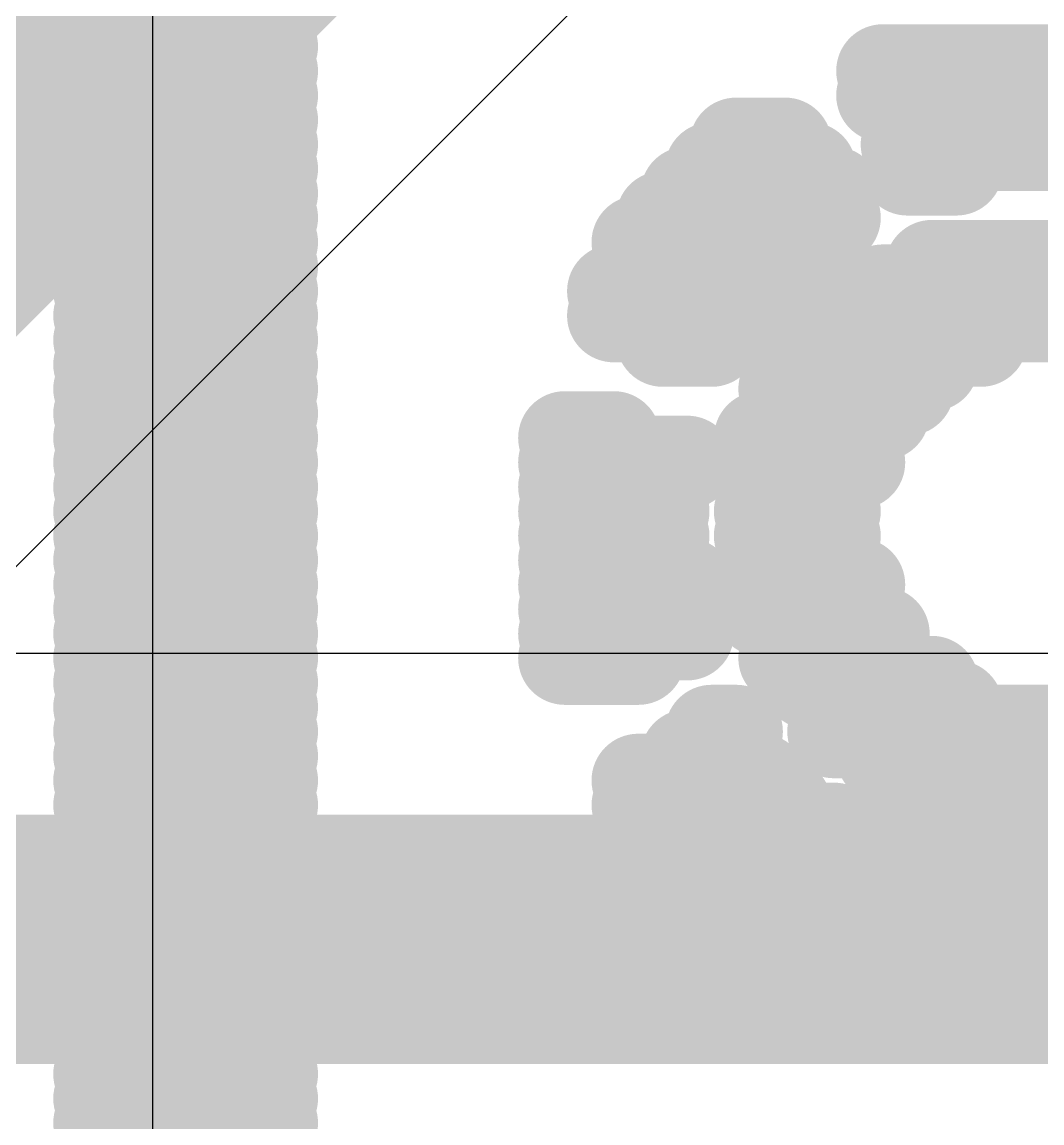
# Model space of a CAD drawing. Header units: inches. Extents: x -4 to 389, y 0 to 108.
# Drawn here: x 34.671 to 35.502, y 9.985 to 10.882 of the extents above; entities that cross this region are included whole.
import ezdxf

# ---------------------------------------------------------------- set-up
doc = ezdxf.new("R2010")
doc.units = ezdxf.units.IN
for name, color, linetype in [('Bottom Layer', 5, 'Continuous'), ('Bottom Overlay', 54, 'Continuous'), ('Signal_1', 16, 'Continuous'), ('Top Layer', 1, 'Continuous')]:
    doc.layers.add(name, color=color, linetype=linetype)

msp = doc.modelspace()

# ---------------------------------------------------------------- linework, layer by layer
at = {"layer": 'Bottom Layer'}
msp.add_line((42.5594, 10.36768), (31.0642, 10.36768), dxfattribs=at)
msp.add_lwpolyline([(31.0642, 10.1346, 0.2032, 0.2032, 0), (43.4848, 10.1346, 0.2032, 0.2032, 0)], format="xyseb", dxfattribs=at)
at = {"layer": 'Bottom Overlay'}
for points in [[(34.73462, 10.90229, 0.0762, 0.0762, 0), (34.7745, 10.90229, 0.0762, 0.0762, 0)], [(34.83432, 10.90229, 0.0762, 0.0762, 0), (34.87421, 10.90229, 0.0762, 0.0762, 0)], [(34.73462, 10.88235, 0.0762, 0.0762, 0), (34.7745, 10.88235, 0.0762, 0.0762, 0)], [(34.83432, 10.88235, 0.0762, 0.0762, 0), (34.87421, 10.88235, 0.0762, 0.0762, 0)], [(34.73462, 10.86241, 0.0762, 0.0762, 0), (34.7745, 10.86241, 0.0762, 0.0762, 0)], [(34.83432, 10.86241, 0.0762, 0.0762, 0), (34.87421, 10.86241, 0.0762, 0.0762, 0)], [(34.73462, 10.84247, 0.0762, 0.0762, 0), (34.7745, 10.84247, 0.0762, 0.0762, 0)], [(34.83432, 10.84247, 0.0762, 0.0762, 0), (34.87421, 10.84247, 0.0762, 0.0762, 0)], [(35.37271, 10.84247, 0.0762, 0.0762, 0), (35.59205, 10.84247, 0.0762, 0.0762, 0)], [(34.73462, 10.82253, 0.0762, 0.0762, 0), (34.7745, 10.82253, 0.0762, 0.0762, 0)], [(34.83432, 10.82253, 0.0762, 0.0762, 0), (34.87421, 10.82253, 0.0762, 0.0762, 0)], [(35.37271, 10.82253, 0.0762, 0.0762, 0), (35.57211, 10.82253, 0.0762, 0.0762, 0)], [(34.73462, 10.80259, 0.0762, 0.0762, 0), (34.7745, 10.80259, 0.0762, 0.0762, 0)], [(34.83432, 10.80259, 0.0762, 0.0762, 0), (34.87421, 10.80259, 0.0762, 0.0762, 0)], [(35.39265, 10.80259, 0.0762, 0.0762, 0), (35.57211, 10.80259, 0.0762, 0.0762, 0)], [(34.73462, 10.78265, 0.0762, 0.0762, 0), (34.7745, 10.78265, 0.0762, 0.0762, 0)], [(34.83432, 10.78265, 0.0762, 0.0762, 0), (34.87421, 10.78265, 0.0762, 0.0762, 0)], [(35.25307, 10.78265, 0.0762, 0.0762, 0), (35.29295, 10.78265, 0.0762, 0.0762, 0)], [(35.39265, 10.78265, 0.0762, 0.0762, 0), (35.57211, 10.78265, 0.0762, 0.0762, 0)], [(34.73462, 10.76271, 0.0762, 0.0762, 0), (34.7745, 10.76271, 0.0762, 0.0762, 0)], [(34.83432, 10.76271, 0.0762, 0.0762, 0), (34.87421, 10.76271, 0.0762, 0.0762, 0)], [(35.23313, 10.76271, 0.0762, 0.0762, 0), (35.31289, 10.76271, 0.0762, 0.0762, 0)], [(35.39265, 10.76271, 0.0762, 0.0762, 0), (35.43253, 10.76271, 0.0762, 0.0762, 0)], [(34.73462, 10.74277, 0.0762, 0.0762, 0), (34.7745, 10.74277, 0.0762, 0.0762, 0)], [(34.83432, 10.74277, 0.0762, 0.0762, 0), (34.87421, 10.74277, 0.0762, 0.0762, 0)], [(35.21319, 10.74277, 0.0762, 0.0762, 0), (35.33283, 10.74277, 0.0762, 0.0762, 0)], [(34.73462, 10.72283, 0.0762, 0.0762, 0), (34.7745, 10.72283, 0.0762, 0.0762, 0)], [(34.83432, 10.72283, 0.0762, 0.0762, 0), (34.87421, 10.72283, 0.0762, 0.0762, 0)], [(35.19325, 10.72283, 0.0762, 0.0762, 0), (35.33283, 10.72283, 0.0762, 0.0762, 0)], [(34.73462, 10.70289, 0.0762, 0.0762, 0), (34.7745, 10.70289, 0.0762, 0.0762, 0)], [(34.83432, 10.70289, 0.0762, 0.0762, 0), (34.87421, 10.70289, 0.0762, 0.0762, 0)], [(35.17331, 10.70289, 0.0762, 0.0762, 0), (35.31289, 10.70289, 0.0762, 0.0762, 0)], [(34.73462, 10.68295, 0.0762, 0.0762, 0), (34.7745, 10.68295, 0.0762, 0.0762, 0)], [(34.83432, 10.68295, 0.0762, 0.0762, 0), (34.87421, 10.68295, 0.0762, 0.0762, 0)], [(35.17331, 10.68295, 0.0762, 0.0762, 0), (35.29295, 10.68295, 0.0762, 0.0762, 0)], [(35.41259, 10.68295, 0.0762, 0.0762, 0), (35.59205, 10.68295, 0.0762, 0.0762, 0)], [(34.73462, 10.66301, 0.0762, 0.0762, 0), (34.7745, 10.66301, 0.0762, 0.0762, 0)], [(34.83432, 10.66301, 0.0762, 0.0762, 0), (34.87421, 10.66301, 0.0762, 0.0762, 0)], [(35.15336, 10.66301, 0.0762, 0.0762, 0), (35.27301, 10.66301, 0.0762, 0.0762, 0)], [(35.37271, 10.66301, 0.0762, 0.0762, 0), (35.63193, 10.66301, 0.0762, 0.0762, 0)], [(34.73462, 10.64307, 0.0762, 0.0762, 0), (34.7745, 10.64307, 0.0762, 0.0762, 0)], [(34.83432, 10.64307, 0.0762, 0.0762, 0), (34.87421, 10.64307, 0.0762, 0.0762, 0)], [(35.15336, 10.64307, 0.0762, 0.0762, 0), (35.25307, 10.64307, 0.0762, 0.0762, 0)], [(35.35277, 10.64307, 0.0762, 0.0762, 0), (35.65187, 10.64307, 0.0762, 0.0762, 0)], [(34.73462, 10.62313, 0.0762, 0.0762, 0), (34.7745, 10.62313, 0.0762, 0.0762, 0)], [(34.83432, 10.62313, 0.0762, 0.0762, 0), (34.87421, 10.62313, 0.0762, 0.0762, 0)], [(35.19325, 10.62313, 0.0762, 0.0762, 0), (35.23313, 10.62313, 0.0762, 0.0762, 0)], [(35.33283, 10.62313, 0.0762, 0.0762, 0), (35.45247, 10.62313, 0.0762, 0.0762, 0)], [(34.73462, 10.60319, 0.0762, 0.0762, 0), (34.7745, 10.60319, 0.0762, 0.0762, 0)], [(34.83432, 10.60319, 0.0762, 0.0762, 0), (34.87421, 10.60319, 0.0762, 0.0762, 0)], [(35.31289, 10.60319, 0.0762, 0.0762, 0), (35.41259, 10.60319, 0.0762, 0.0762, 0)], [(34.73462, 10.58325, 0.0762, 0.0762, 0), (34.7745, 10.58325, 0.0762, 0.0762, 0)], [(34.83432, 10.58325, 0.0762, 0.0762, 0), (34.87421, 10.58325, 0.0762, 0.0762, 0)], [(35.29295, 10.58325, 0.0762, 0.0762, 0), (35.39265, 10.58325, 0.0762, 0.0762, 0)], [(34.73462, 10.56331, 0.0762, 0.0762, 0), (34.7745, 10.56331, 0.0762, 0.0762, 0)], [(34.83432, 10.56331, 0.0762, 0.0762, 0), (34.87421, 10.56331, 0.0762, 0.0762, 0)], [(35.29295, 10.56331, 0.0762, 0.0762, 0), (35.37271, 10.56331, 0.0762, 0.0762, 0)], [(34.73462, 10.54337, 0.0762, 0.0762, 0), (34.7745, 10.54337, 0.0762, 0.0762, 0)], [(34.83432, 10.54337, 0.0762, 0.0762, 0), (34.87421, 10.54337, 0.0762, 0.0762, 0)], [(35.11349, 10.54337, 0.0762, 0.0762, 0), (35.15336, 10.54337, 0.0762, 0.0762, 0)], [(35.27301, 10.54337, 0.0762, 0.0762, 0), (35.35277, 10.54337, 0.0762, 0.0762, 0)], [(34.73462, 10.52343, 0.0762, 0.0762, 0), (34.7745, 10.52343, 0.0762, 0.0762, 0)], [(34.83432, 10.52343, 0.0762, 0.0762, 0), (34.87421, 10.52343, 0.0762, 0.0762, 0)], [(35.11349, 10.52343, 0.0762, 0.0762, 0), (35.21319, 10.52343, 0.0762, 0.0762, 0)], [(35.27301, 10.52343, 0.0762, 0.0762, 0), (35.35277, 10.52343, 0.0762, 0.0762, 0)], [(34.73462, 10.50349, 0.0762, 0.0762, 0), (34.7745, 10.50349, 0.0762, 0.0762, 0)], [(34.83432, 10.50349, 0.0762, 0.0762, 0), (34.87421, 10.50349, 0.0762, 0.0762, 0)], [(35.11349, 10.50349, 0.0762, 0.0762, 0), (35.19325, 10.50349, 0.0762, 0.0762, 0)], [(35.27301, 10.50349, 0.0762, 0.0762, 0), (35.33283, 10.50349, 0.0762, 0.0762, 0)], [(34.73462, 10.48355, 0.0762, 0.0762, 0), (34.7745, 10.48355, 0.0762, 0.0762, 0)], [(34.83432, 10.48355, 0.0762, 0.0762, 0), (34.87421, 10.48355, 0.0762, 0.0762, 0)], [(35.11349, 10.48355, 0.0762, 0.0762, 0), (35.19325, 10.48355, 0.0762, 0.0762, 0)], [(35.27301, 10.48355, 0.0762, 0.0762, 0), (35.33283, 10.48355, 0.0762, 0.0762, 0)], [(34.73462, 10.46361, 0.0762, 0.0762, 0), (34.7745, 10.46361, 0.0762, 0.0762, 0)], [(34.83432, 10.46361, 0.0762, 0.0762, 0), (34.87421, 10.46361, 0.0762, 0.0762, 0)], [(35.11349, 10.46361, 0.0762, 0.0762, 0), (35.19325, 10.46361, 0.0762, 0.0762, 0)], [(35.27301, 10.46361, 0.0762, 0.0762, 0), (35.33283, 10.46361, 0.0762, 0.0762, 0)], [(34.73462, 10.44367, 0.0762, 0.0762, 0), (34.7745, 10.44367, 0.0762, 0.0762, 0)], [(34.83432, 10.44367, 0.0762, 0.0762, 0), (34.87421, 10.44367, 0.0762, 0.0762, 0)], [(35.11349, 10.44367, 0.0762, 0.0762, 0), (35.19325, 10.44367, 0.0762, 0.0762, 0)], [(35.27301, 10.44367, 0.0762, 0.0762, 0), (35.33283, 10.44367, 0.0762, 0.0762, 0)], [(34.73462, 10.42373, 0.0762, 0.0762, 0), (34.7745, 10.42373, 0.0762, 0.0762, 0)], [(34.83432, 10.42373, 0.0762, 0.0762, 0), (34.87421, 10.42373, 0.0762, 0.0762, 0)], [(35.11349, 10.42373, 0.0762, 0.0762, 0), (35.21319, 10.42373, 0.0762, 0.0762, 0)], [(35.27301, 10.42373, 0.0762, 0.0762, 0), (35.35277, 10.42373, 0.0762, 0.0762, 0)], [(34.73462, 10.40379, 0.0762, 0.0762, 0), (34.7745, 10.40379, 0.0762, 0.0762, 0)], [(34.83432, 10.40379, 0.0762, 0.0762, 0), (34.87421, 10.40379, 0.0762, 0.0762, 0)], [(35.11349, 10.40379, 0.0762, 0.0762, 0), (35.21319, 10.40379, 0.0762, 0.0762, 0)], [(35.27301, 10.40379, 0.0762, 0.0762, 0), (35.35277, 10.40379, 0.0762, 0.0762, 0)], [(34.73462, 10.38385, 0.0762, 0.0762, 0), (34.7745, 10.38385, 0.0762, 0.0762, 0)], [(34.83432, 10.38385, 0.0762, 0.0762, 0), (34.87421, 10.38385, 0.0762, 0.0762, 0)], [(35.11349, 10.38385, 0.0762, 0.0762, 0), (35.21319, 10.38385, 0.0762, 0.0762, 0)], [(35.29295, 10.38385, 0.0762, 0.0762, 0), (35.37271, 10.38385, 0.0762, 0.0762, 0)], [(34.73462, 10.36391, 0.0762, 0.0762, 0), (34.7745, 10.36391, 0.0762, 0.0762, 0)], [(34.83432, 10.36391, 0.0762, 0.0762, 0), (34.87421, 10.36391, 0.0762, 0.0762, 0)], [(35.11349, 10.36391, 0.0762, 0.0762, 0), (35.17331, 10.36391, 0.0762, 0.0762, 0)], [(35.29295, 10.36391, 0.0762, 0.0762, 0), (35.37271, 10.36391, 0.0762, 0.0762, 0)], [(34.73462, 10.34397, 0.0762, 0.0762, 0), (34.7745, 10.34397, 0.0762, 0.0762, 0)], [(34.83432, 10.34397, 0.0762, 0.0762, 0), (34.87421, 10.34397, 0.0762, 0.0762, 0)], [(35.31289, 10.34397, 0.0762, 0.0762, 0), (35.41259, 10.34397, 0.0762, 0.0762, 0)], [(34.73462, 10.32403, 0.0762, 0.0762, 0), (34.7745, 10.32403, 0.0762, 0.0762, 0)], [(34.83432, 10.32403, 0.0762, 0.0762, 0), (34.87421, 10.32403, 0.0762, 0.0762, 0)], [(35.33283, 10.32403, 0.0762, 0.0762, 0), (35.43253, 10.32403, 0.0762, 0.0762, 0)], [(34.73462, 10.30409, 0.0762, 0.0762, 0), (34.7745, 10.30409, 0.0762, 0.0762, 0)], [(34.83432, 10.30409, 0.0762, 0.0762, 0), (34.87421, 10.30409, 0.0762, 0.0762, 0)], [(35.23313, 10.30409, 0.0762, 0.0762, 0), (35.25307, 10.30409, 0.0762, 0.0762, 0)], [(35.33283, 10.30409, 0.0762, 0.0762, 0), (35.65187, 10.30409, 0.0762, 0.0762, 0)], [(34.73462, 10.28415, 0.0762, 0.0762, 0), (34.7745, 10.28415, 0.0762, 0.0762, 0)], [(34.83432, 10.28415, 0.0762, 0.0762, 0), (34.87421, 10.28415, 0.0762, 0.0762, 0)], [(35.21319, 10.28415, 0.0762, 0.0762, 0), (35.25307, 10.28415, 0.0762, 0.0762, 0)], [(35.37271, 10.28415, 0.0762, 0.0762, 0), (35.63193, 10.28415, 0.0762, 0.0762, 0)], [(34.73462, 10.26421, 0.0762, 0.0762, 0), (34.7745, 10.26421, 0.0762, 0.0762, 0)], [(34.83432, 10.26421, 0.0762, 0.0762, 0), (34.87421, 10.26421, 0.0762, 0.0762, 0)], [(35.17331, 10.26421, 0.0762, 0.0762, 0), (35.27301, 10.26421, 0.0762, 0.0762, 0)], [(35.39265, 10.26421, 0.0762, 0.0762, 0), (35.59205, 10.26421, 0.0762, 0.0762, 0)], [(34.73462, 10.24427, 0.0762, 0.0762, 0), (34.7745, 10.24427, 0.0762, 0.0762, 0)], [(34.83432, 10.24427, 0.0762, 0.0762, 0), (34.87421, 10.24427, 0.0762, 0.0762, 0)], [(35.17331, 10.24427, 0.0762, 0.0762, 0), (35.29295, 10.24427, 0.0762, 0.0762, 0)], [(34.73462, 10.22433, 0.0762, 0.0762, 0), (34.7745, 10.22433, 0.0762, 0.0762, 0)], [(34.83432, 10.22433, 0.0762, 0.0762, 0), (34.87421, 10.22433, 0.0762, 0.0762, 0)], [(35.19325, 10.22433, 0.0762, 0.0762, 0), (35.33283, 10.22433, 0.0762, 0.0762, 0)], [(34.73462, 10.20439, 0.0762, 0.0762, 0), (34.7745, 10.20439, 0.0762, 0.0762, 0)], [(34.83432, 10.20439, 0.0762, 0.0762, 0), (34.87421, 10.20439, 0.0762, 0.0762, 0)], [(35.21319, 10.20439, 0.0762, 0.0762, 0), (35.35277, 10.20439, 0.0762, 0.0762, 0)], [(34.73462, 10.18445, 0.0762, 0.0762, 0), (34.7745, 10.18445, 0.0762, 0.0762, 0)], [(34.83432, 10.18445, 0.0762, 0.0762, 0), (34.87421, 10.18445, 0.0762, 0.0762, 0)], [(35.23313, 10.18445, 0.0762, 0.0762, 0), (35.35277, 10.18445, 0.0762, 0.0762, 0)], [(34.73462, 10.16451, 0.0762, 0.0762, 0), (34.7745, 10.16451, 0.0762, 0.0762, 0)], [(34.83432, 10.16451, 0.0762, 0.0762, 0), (34.87421, 10.16451, 0.0762, 0.0762, 0)], [(35.25307, 10.16451, 0.0762, 0.0762, 0), (35.35277, 10.16451, 0.0762, 0.0762, 0)], [(35.43253, 10.16451, 0.0762, 0.0762, 0), (35.59205, 10.16451, 0.0762, 0.0762, 0)], [(34.73462, 10.14457, 0.0762, 0.0762, 0), (34.7745, 10.14457, 0.0762, 0.0762, 0)], [(34.83432, 10.14457, 0.0762, 0.0762, 0), (34.87421, 10.14457, 0.0762, 0.0762, 0)], [(35.27301, 10.14457, 0.0762, 0.0762, 0), (35.33283, 10.14457, 0.0762, 0.0762, 0)], [(35.43253, 10.14457, 0.0762, 0.0762, 0), (35.61199, 10.14457, 0.0762, 0.0762, 0)], [(34.73462, 10.12463, 0.0762, 0.0762, 0), (34.7745, 10.12463, 0.0762, 0.0762, 0)], [(34.83432, 10.12463, 0.0762, 0.0762, 0), (34.87421, 10.12463, 0.0762, 0.0762, 0)], [(35.31289, 10.12463, 0.0762, 0.0762, 0), (35.33283, 10.12463, 0.0762, 0.0762, 0)], [(35.43253, 10.12463, 0.0762, 0.0762, 0), (35.61199, 10.12463, 0.0762, 0.0762, 0)], [(34.73462, 10.10469, 0.0762, 0.0762, 0), (34.7745, 10.10469, 0.0762, 0.0762, 0)], [(34.83432, 10.10469, 0.0762, 0.0762, 0), (34.87421, 10.10469, 0.0762, 0.0762, 0)], [(35.41259, 10.10469, 0.0762, 0.0762, 0), (35.63193, 10.10469, 0.0762, 0.0762, 0)], [(34.73462, 10.08474, 0.0762, 0.0762, 0), (34.7745, 10.08474, 0.0762, 0.0762, 0)], [(34.83432, 10.08474, 0.0762, 0.0762, 0), (34.87421, 10.08474, 0.0762, 0.0762, 0)], [(35.41259, 10.08474, 0.0762, 0.0762, 0), (35.57211, 10.08474, 0.0762, 0.0762, 0)], [(34.73462, 10.06481, 0.0762, 0.0762, 0), (34.7745, 10.06481, 0.0762, 0.0762, 0)], [(34.83432, 10.06481, 0.0762, 0.0762, 0), (34.87421, 10.06481, 0.0762, 0.0762, 0)], [(34.73462, 10.04486, 0.0762, 0.0762, 0), (34.7745, 10.04486, 0.0762, 0.0762, 0)], [(34.83432, 10.04486, 0.0762, 0.0762, 0), (34.87421, 10.04486, 0.0762, 0.0762, 0)], [(34.73462, 10.02493, 0.0762, 0.0762, 0), (34.7745, 10.02493, 0.0762, 0.0762, 0)], [(34.83432, 10.02493, 0.0762, 0.0762, 0), (34.87421, 10.02493, 0.0762, 0.0762, 0)], [(34.73462, 10.00499, 0.0762, 0.0762, 0), (34.7745, 10.00499, 0.0762, 0.0762, 0)], [(34.83432, 10.00499, 0.0762, 0.0762, 0), (34.87421, 10.00499, 0.0762, 0.0762, 0)], [(34.73462, 9.98504, 0.0762, 0.0762, 0), (34.7745, 9.98504, 0.0762, 0.0762, 0)], [(34.83432, 9.98504, 0.0762, 0.0762, 0), (34.87421, 9.98504, 0.0762, 0.0762, 0)], [(34.73462, 9.9651, 0.0762, 0.0762, 0), (34.7745, 9.9651, 0.0762, 0.0762, 0)], [(34.83432, 9.9651, 0.0762, 0.0762, 0), (34.87421, 9.9651, 0.0762, 0.0762, 0)]]:
    msp.add_lwpolyline(points, format="xyseb", dxfattribs=at)
for points in [[(34.71557, 10.90229, 0.0381, 0.0381, 1), (34.75367, 10.90229, 0.0381, 0.0381, 1)], [(34.75545, 10.90229, 0.0381, 0.0381, 1), (34.79355, 10.90229, 0.0381, 0.0381, 1)], [(34.81527, 10.90229, 0.0381, 0.0381, 1), (34.85337, 10.90229, 0.0381, 0.0381, 1)], [(34.85516, 10.90229, 0.0381, 0.0381, 1), (34.89326, 10.90229, 0.0381, 0.0381, 1)], [(34.71557, 10.88235, 0.0381, 0.0381, 1), (34.75367, 10.88235, 0.0381, 0.0381, 1)], [(34.75545, 10.88235, 0.0381, 0.0381, 1), (34.79355, 10.88235, 0.0381, 0.0381, 1)], [(34.81527, 10.88235, 0.0381, 0.0381, 1), (34.85337, 10.88235, 0.0381, 0.0381, 1)], [(34.85516, 10.88235, 0.0381, 0.0381, 1), (34.89326, 10.88235, 0.0381, 0.0381, 1)], [(34.71557, 10.86241, 0.0381, 0.0381, 1), (34.75367, 10.86241, 0.0381, 0.0381, 1)], [(34.75545, 10.86241, 0.0381, 0.0381, 1), (34.79355, 10.86241, 0.0381, 0.0381, 1)], [(34.81527, 10.86241, 0.0381, 0.0381, 1), (34.85337, 10.86241, 0.0381, 0.0381, 1)], [(34.85516, 10.86241, 0.0381, 0.0381, 1), (34.89326, 10.86241, 0.0381, 0.0381, 1)], [(34.71557, 10.84247, 0.0381, 0.0381, 1), (34.75367, 10.84247, 0.0381, 0.0381, 1)], [(34.75545, 10.84247, 0.0381, 0.0381, 1), (34.79355, 10.84247, 0.0381, 0.0381, 1)], [(34.81527, 10.84247, 0.0381, 0.0381, 1), (34.85337, 10.84247, 0.0381, 0.0381, 1)], [(34.85516, 10.84247, 0.0381, 0.0381, 1), (34.89326, 10.84247, 0.0381, 0.0381, 1)], [(35.35366, 10.84247, 0.0381, 0.0381, 1), (35.39176, 10.84247, 0.0381, 0.0381, 1)], [(34.71557, 10.82253, 0.0381, 0.0381, 1), (34.75367, 10.82253, 0.0381, 0.0381, 1)], [(34.75545, 10.82253, 0.0381, 0.0381, 1), (34.79355, 10.82253, 0.0381, 0.0381, 1)], [(34.81527, 10.82253, 0.0381, 0.0381, 1), (34.85337, 10.82253, 0.0381, 0.0381, 1)], [(34.85516, 10.82253, 0.0381, 0.0381, 1), (34.89326, 10.82253, 0.0381, 0.0381, 1)], [(35.35366, 10.82253, 0.0381, 0.0381, 1), (35.39176, 10.82253, 0.0381, 0.0381, 1)], [(34.71557, 10.80259, 0.0381, 0.0381, 1), (34.75367, 10.80259, 0.0381, 0.0381, 1)], [(34.75545, 10.80259, 0.0381, 0.0381, 1), (34.79355, 10.80259, 0.0381, 0.0381, 1)], [(34.81527, 10.80259, 0.0381, 0.0381, 1), (34.85337, 10.80259, 0.0381, 0.0381, 1)], [(34.85516, 10.80259, 0.0381, 0.0381, 1), (34.89326, 10.80259, 0.0381, 0.0381, 1)], [(35.3736, 10.80259, 0.0381, 0.0381, 1), (35.4117, 10.80259, 0.0381, 0.0381, 1)], [(34.71557, 10.78265, 0.0381, 0.0381, 1), (34.75367, 10.78265, 0.0381, 0.0381, 1)], [(34.75545, 10.78265, 0.0381, 0.0381, 1), (34.79355, 10.78265, 0.0381, 0.0381, 1)], [(34.81527, 10.78265, 0.0381, 0.0381, 1), (34.85337, 10.78265, 0.0381, 0.0381, 1)], [(34.85516, 10.78265, 0.0381, 0.0381, 1), (34.89326, 10.78265, 0.0381, 0.0381, 1)], [(35.23402, 10.78265, 0.0381, 0.0381, 1), (35.27212, 10.78265, 0.0381, 0.0381, 1)], [(35.2739, 10.78265, 0.0381, 0.0381, 1), (35.312, 10.78265, 0.0381, 0.0381, 1)], [(35.3736, 10.78265, 0.0381, 0.0381, 1), (35.4117, 10.78265, 0.0381, 0.0381, 1)], [(34.71557, 10.76271, 0.0381, 0.0381, 1), (34.75367, 10.76271, 0.0381, 0.0381, 1)], [(34.75545, 10.76271, 0.0381, 0.0381, 1), (34.79355, 10.76271, 0.0381, 0.0381, 1)], [(34.81527, 10.76271, 0.0381, 0.0381, 1), (34.85337, 10.76271, 0.0381, 0.0381, 1)], [(34.85516, 10.76271, 0.0381, 0.0381, 1), (34.89326, 10.76271, 0.0381, 0.0381, 1)], [(35.21408, 10.76271, 0.0381, 0.0381, 1), (35.25218, 10.76271, 0.0381, 0.0381, 1)], [(35.29384, 10.76271, 0.0381, 0.0381, 1), (35.33194, 10.76271, 0.0381, 0.0381, 1)], [(35.3736, 10.76271, 0.0381, 0.0381, 1), (35.4117, 10.76271, 0.0381, 0.0381, 1)], [(35.41348, 10.76271, 0.0381, 0.0381, 1), (35.45158, 10.76271, 0.0381, 0.0381, 1)], [(34.71557, 10.74277, 0.0381, 0.0381, 1), (34.75367, 10.74277, 0.0381, 0.0381, 1)], [(34.75545, 10.74277, 0.0381, 0.0381, 1), (34.79355, 10.74277, 0.0381, 0.0381, 1)], [(34.81527, 10.74277, 0.0381, 0.0381, 1), (34.85337, 10.74277, 0.0381, 0.0381, 1)], [(34.85516, 10.74277, 0.0381, 0.0381, 1), (34.89326, 10.74277, 0.0381, 0.0381, 1)], [(35.19414, 10.74277, 0.0381, 0.0381, 1), (35.23224, 10.74277, 0.0381, 0.0381, 1)], [(35.31378, 10.74277, 0.0381, 0.0381, 1), (35.35188, 10.74277, 0.0381, 0.0381, 1)], [(34.71557, 10.72283, 0.0381, 0.0381, 1), (34.75367, 10.72283, 0.0381, 0.0381, 1)], [(34.75545, 10.72283, 0.0381, 0.0381, 1), (34.79355, 10.72283, 0.0381, 0.0381, 1)], [(34.81527, 10.72283, 0.0381, 0.0381, 1), (34.85337, 10.72283, 0.0381, 0.0381, 1)], [(34.85516, 10.72283, 0.0381, 0.0381, 1), (34.89326, 10.72283, 0.0381, 0.0381, 1)], [(35.1742, 10.72283, 0.0381, 0.0381, 1), (35.2123, 10.72283, 0.0381, 0.0381, 1)], [(35.31378, 10.72283, 0.0381, 0.0381, 1), (35.35188, 10.72283, 0.0381, 0.0381, 1)], [(34.71557, 10.70289, 0.0381, 0.0381, 1), (34.75367, 10.70289, 0.0381, 0.0381, 1)], [(34.75545, 10.70289, 0.0381, 0.0381, 1), (34.79355, 10.70289, 0.0381, 0.0381, 1)], [(34.81527, 10.70289, 0.0381, 0.0381, 1), (34.85337, 10.70289, 0.0381, 0.0381, 1)], [(34.85516, 10.70289, 0.0381, 0.0381, 1), (34.89326, 10.70289, 0.0381, 0.0381, 1)], [(35.15426, 10.70289, 0.0381, 0.0381, 1), (35.19236, 10.70289, 0.0381, 0.0381, 1)], [(35.29384, 10.70289, 0.0381, 0.0381, 1), (35.33194, 10.70289, 0.0381, 0.0381, 1)], [(34.71557, 10.68295, 0.0381, 0.0381, 1), (34.75367, 10.68295, 0.0381, 0.0381, 1)], [(34.75545, 10.68295, 0.0381, 0.0381, 1), (34.79355, 10.68295, 0.0381, 0.0381, 1)], [(34.81527, 10.68295, 0.0381, 0.0381, 1), (34.85337, 10.68295, 0.0381, 0.0381, 1)], [(34.85516, 10.68295, 0.0381, 0.0381, 1), (34.89326, 10.68295, 0.0381, 0.0381, 1)], [(35.15426, 10.68295, 0.0381, 0.0381, 1), (35.19236, 10.68295, 0.0381, 0.0381, 1)], [(35.2739, 10.68295, 0.0381, 0.0381, 1), (35.312, 10.68295, 0.0381, 0.0381, 1)], [(35.39354, 10.68295, 0.0381, 0.0381, 1), (35.43164, 10.68295, 0.0381, 0.0381, 1)], [(34.71557, 10.66301, 0.0381, 0.0381, 1), (34.75367, 10.66301, 0.0381, 0.0381, 1)], [(34.75545, 10.66301, 0.0381, 0.0381, 1), (34.79355, 10.66301, 0.0381, 0.0381, 1)], [(34.81527, 10.66301, 0.0381, 0.0381, 1), (34.85337, 10.66301, 0.0381, 0.0381, 1)], [(34.85516, 10.66301, 0.0381, 0.0381, 1), (34.89326, 10.66301, 0.0381, 0.0381, 1)], [(35.13431, 10.66301, 0.0381, 0.0381, 1), (35.17241, 10.66301, 0.0381, 0.0381, 1)], [(35.25396, 10.66301, 0.0381, 0.0381, 1), (35.29206, 10.66301, 0.0381, 0.0381, 1)], [(35.35366, 10.66301, 0.0381, 0.0381, 1), (35.39176, 10.66301, 0.0381, 0.0381, 1)], [(34.71557, 10.64307, 0.0381, 0.0381, 1), (34.75367, 10.64307, 0.0381, 0.0381, 1)], [(34.75545, 10.64307, 0.0381, 0.0381, 1), (34.79355, 10.64307, 0.0381, 0.0381, 1)], [(34.81527, 10.64307, 0.0381, 0.0381, 1), (34.85337, 10.64307, 0.0381, 0.0381, 1)], [(34.85516, 10.64307, 0.0381, 0.0381, 1), (34.89326, 10.64307, 0.0381, 0.0381, 1)], [(35.13431, 10.64307, 0.0381, 0.0381, 1), (35.17241, 10.64307, 0.0381, 0.0381, 1)], [(35.23402, 10.64307, 0.0381, 0.0381, 1), (35.27212, 10.64307, 0.0381, 0.0381, 1)], [(35.33372, 10.64307, 0.0381, 0.0381, 1), (35.37182, 10.64307, 0.0381, 0.0381, 1)], [(34.71557, 10.62313, 0.0381, 0.0381, 1), (34.75367, 10.62313, 0.0381, 0.0381, 1)], [(34.75545, 10.62313, 0.0381, 0.0381, 1), (34.79355, 10.62313, 0.0381, 0.0381, 1)], [(34.81527, 10.62313, 0.0381, 0.0381, 1), (34.85337, 10.62313, 0.0381, 0.0381, 1)], [(34.85516, 10.62313, 0.0381, 0.0381, 1), (34.89326, 10.62313, 0.0381, 0.0381, 1)], [(35.1742, 10.62313, 0.0381, 0.0381, 1), (35.2123, 10.62313, 0.0381, 0.0381, 1)], [(35.21408, 10.62313, 0.0381, 0.0381, 1), (35.25218, 10.62313, 0.0381, 0.0381, 1)], [(35.31378, 10.62313, 0.0381, 0.0381, 1), (35.35188, 10.62313, 0.0381, 0.0381, 1)], [(35.43342, 10.62313, 0.0381, 0.0381, 1), (35.47152, 10.62313, 0.0381, 0.0381, 1)], [(34.71557, 10.60319, 0.0381, 0.0381, 1), (34.75367, 10.60319, 0.0381, 0.0381, 1)], [(34.75545, 10.60319, 0.0381, 0.0381, 1), (34.79355, 10.60319, 0.0381, 0.0381, 1)], [(34.81527, 10.60319, 0.0381, 0.0381, 1), (34.85337, 10.60319, 0.0381, 0.0381, 1)], [(34.85516, 10.60319, 0.0381, 0.0381, 1), (34.89326, 10.60319, 0.0381, 0.0381, 1)], [(35.29384, 10.60319, 0.0381, 0.0381, 1), (35.33194, 10.60319, 0.0381, 0.0381, 1)], [(35.39354, 10.60319, 0.0381, 0.0381, 1), (35.43164, 10.60319, 0.0381, 0.0381, 1)], [(34.71557, 10.58325, 0.0381, 0.0381, 1), (34.75367, 10.58325, 0.0381, 0.0381, 1)], [(34.75545, 10.58325, 0.0381, 0.0381, 1), (34.79355, 10.58325, 0.0381, 0.0381, 1)], [(34.81527, 10.58325, 0.0381, 0.0381, 1), (34.85337, 10.58325, 0.0381, 0.0381, 1)], [(34.85516, 10.58325, 0.0381, 0.0381, 1), (34.89326, 10.58325, 0.0381, 0.0381, 1)], [(35.2739, 10.58325, 0.0381, 0.0381, 1), (35.312, 10.58325, 0.0381, 0.0381, 1)], [(35.3736, 10.58325, 0.0381, 0.0381, 1), (35.4117, 10.58325, 0.0381, 0.0381, 1)], [(34.71557, 10.56331, 0.0381, 0.0381, 1), (34.75367, 10.56331, 0.0381, 0.0381, 1)], [(34.75545, 10.56331, 0.0381, 0.0381, 1), (34.79355, 10.56331, 0.0381, 0.0381, 1)], [(34.81527, 10.56331, 0.0381, 0.0381, 1), (34.85337, 10.56331, 0.0381, 0.0381, 1)], [(34.85516, 10.56331, 0.0381, 0.0381, 1), (34.89326, 10.56331, 0.0381, 0.0381, 1)], [(35.2739, 10.56331, 0.0381, 0.0381, 1), (35.312, 10.56331, 0.0381, 0.0381, 1)], [(35.35366, 10.56331, 0.0381, 0.0381, 1), (35.39176, 10.56331, 0.0381, 0.0381, 1)], [(34.71557, 10.54337, 0.0381, 0.0381, 1), (34.75367, 10.54337, 0.0381, 0.0381, 1)], [(34.75545, 10.54337, 0.0381, 0.0381, 1), (34.79355, 10.54337, 0.0381, 0.0381, 1)], [(34.81527, 10.54337, 0.0381, 0.0381, 1), (34.85337, 10.54337, 0.0381, 0.0381, 1)], [(34.85516, 10.54337, 0.0381, 0.0381, 1), (34.89326, 10.54337, 0.0381, 0.0381, 1)], [(35.09444, 10.54337, 0.0381, 0.0381, 1), (35.13254, 10.54337, 0.0381, 0.0381, 1)], [(35.13431, 10.54337, 0.0381, 0.0381, 1), (35.17241, 10.54337, 0.0381, 0.0381, 1)], [(35.25396, 10.54337, 0.0381, 0.0381, 1), (35.29206, 10.54337, 0.0381, 0.0381, 1)], [(35.33372, 10.54337, 0.0381, 0.0381, 1), (35.37182, 10.54337, 0.0381, 0.0381, 1)], [(34.71557, 10.52343, 0.0381, 0.0381, 1), (34.75367, 10.52343, 0.0381, 0.0381, 1)], [(34.75545, 10.52343, 0.0381, 0.0381, 1), (34.79355, 10.52343, 0.0381, 0.0381, 1)], [(34.81527, 10.52343, 0.0381, 0.0381, 1), (34.85337, 10.52343, 0.0381, 0.0381, 1)], [(34.85516, 10.52343, 0.0381, 0.0381, 1), (34.89326, 10.52343, 0.0381, 0.0381, 1)], [(35.09444, 10.52343, 0.0381, 0.0381, 1), (35.13254, 10.52343, 0.0381, 0.0381, 1)], [(35.19414, 10.52343, 0.0381, 0.0381, 1), (35.23224, 10.52343, 0.0381, 0.0381, 1)], [(35.25396, 10.52343, 0.0381, 0.0381, 1), (35.29206, 10.52343, 0.0381, 0.0381, 1)], [(35.33372, 10.52343, 0.0381, 0.0381, 1), (35.37182, 10.52343, 0.0381, 0.0381, 1)], [(34.71557, 10.50349, 0.0381, 0.0381, 1), (34.75367, 10.50349, 0.0381, 0.0381, 1)], [(34.75545, 10.50349, 0.0381, 0.0381, 1), (34.79355, 10.50349, 0.0381, 0.0381, 1)], [(34.81527, 10.50349, 0.0381, 0.0381, 1), (34.85337, 10.50349, 0.0381, 0.0381, 1)], [(34.85516, 10.50349, 0.0381, 0.0381, 1), (34.89326, 10.50349, 0.0381, 0.0381, 1)], [(35.09444, 10.50349, 0.0381, 0.0381, 1), (35.13254, 10.50349, 0.0381, 0.0381, 1)], [(35.1742, 10.50349, 0.0381, 0.0381, 1), (35.2123, 10.50349, 0.0381, 0.0381, 1)], [(35.25396, 10.50349, 0.0381, 0.0381, 1), (35.29206, 10.50349, 0.0381, 0.0381, 1)], [(35.31378, 10.50349, 0.0381, 0.0381, 1), (35.35188, 10.50349, 0.0381, 0.0381, 1)], [(34.71557, 10.48355, 0.0381, 0.0381, 1), (34.75367, 10.48355, 0.0381, 0.0381, 1)], [(34.75545, 10.48355, 0.0381, 0.0381, 1), (34.79355, 10.48355, 0.0381, 0.0381, 1)], [(34.81527, 10.48355, 0.0381, 0.0381, 1), (34.85337, 10.48355, 0.0381, 0.0381, 1)], [(34.85516, 10.48355, 0.0381, 0.0381, 1), (34.89326, 10.48355, 0.0381, 0.0381, 1)], [(35.09444, 10.48355, 0.0381, 0.0381, 1), (35.13254, 10.48355, 0.0381, 0.0381, 1)], [(35.1742, 10.48355, 0.0381, 0.0381, 1), (35.2123, 10.48355, 0.0381, 0.0381, 1)], [(35.25396, 10.48355, 0.0381, 0.0381, 1), (35.29206, 10.48355, 0.0381, 0.0381, 1)], [(35.31378, 10.48355, 0.0381, 0.0381, 1), (35.35188, 10.48355, 0.0381, 0.0381, 1)], [(34.71557, 10.46361, 0.0381, 0.0381, 1), (34.75367, 10.46361, 0.0381, 0.0381, 1)], [(34.75545, 10.46361, 0.0381, 0.0381, 1), (34.79355, 10.46361, 0.0381, 0.0381, 1)], [(34.81527, 10.46361, 0.0381, 0.0381, 1), (34.85337, 10.46361, 0.0381, 0.0381, 1)], [(34.85516, 10.46361, 0.0381, 0.0381, 1), (34.89326, 10.46361, 0.0381, 0.0381, 1)], [(35.09444, 10.46361, 0.0381, 0.0381, 1), (35.13254, 10.46361, 0.0381, 0.0381, 1)], [(35.1742, 10.46361, 0.0381, 0.0381, 1), (35.2123, 10.46361, 0.0381, 0.0381, 1)], [(35.25396, 10.46361, 0.0381, 0.0381, 1), (35.29206, 10.46361, 0.0381, 0.0381, 1)], [(35.31378, 10.46361, 0.0381, 0.0381, 1), (35.35188, 10.46361, 0.0381, 0.0381, 1)], [(34.71557, 10.44367, 0.0381, 0.0381, 1), (34.75367, 10.44367, 0.0381, 0.0381, 1)], [(34.75545, 10.44367, 0.0381, 0.0381, 1), (34.79355, 10.44367, 0.0381, 0.0381, 1)], [(34.81527, 10.44367, 0.0381, 0.0381, 1), (34.85337, 10.44367, 0.0381, 0.0381, 1)], [(34.85516, 10.44367, 0.0381, 0.0381, 1), (34.89326, 10.44367, 0.0381, 0.0381, 1)], [(35.09444, 10.44367, 0.0381, 0.0381, 1), (35.13254, 10.44367, 0.0381, 0.0381, 1)], [(35.1742, 10.44367, 0.0381, 0.0381, 1), (35.2123, 10.44367, 0.0381, 0.0381, 1)], [(35.25396, 10.44367, 0.0381, 0.0381, 1), (35.29206, 10.44367, 0.0381, 0.0381, 1)], [(35.31378, 10.44367, 0.0381, 0.0381, 1), (35.35188, 10.44367, 0.0381, 0.0381, 1)], [(34.71557, 10.42373, 0.0381, 0.0381, 1), (34.75367, 10.42373, 0.0381, 0.0381, 1)], [(34.75545, 10.42373, 0.0381, 0.0381, 1), (34.79355, 10.42373, 0.0381, 0.0381, 1)], [(34.81527, 10.42373, 0.0381, 0.0381, 1), (34.85337, 10.42373, 0.0381, 0.0381, 1)], [(34.85516, 10.42373, 0.0381, 0.0381, 1), (34.89326, 10.42373, 0.0381, 0.0381, 1)], [(35.09444, 10.42373, 0.0381, 0.0381, 1), (35.13254, 10.42373, 0.0381, 0.0381, 1)], [(35.19414, 10.42373, 0.0381, 0.0381, 1), (35.23224, 10.42373, 0.0381, 0.0381, 1)], [(35.25396, 10.42373, 0.0381, 0.0381, 1), (35.29206, 10.42373, 0.0381, 0.0381, 1)], [(35.33372, 10.42373, 0.0381, 0.0381, 1), (35.37182, 10.42373, 0.0381, 0.0381, 1)], [(34.71557, 10.40379, 0.0381, 0.0381, 1), (34.75367, 10.40379, 0.0381, 0.0381, 1)], [(34.75545, 10.40379, 0.0381, 0.0381, 1), (34.79355, 10.40379, 0.0381, 0.0381, 1)], [(34.81527, 10.40379, 0.0381, 0.0381, 1), (34.85337, 10.40379, 0.0381, 0.0381, 1)], [(34.85516, 10.40379, 0.0381, 0.0381, 1), (34.89326, 10.40379, 0.0381, 0.0381, 1)], [(35.09444, 10.40379, 0.0381, 0.0381, 1), (35.13254, 10.40379, 0.0381, 0.0381, 1)], [(35.19414, 10.40379, 0.0381, 0.0381, 1), (35.23224, 10.40379, 0.0381, 0.0381, 1)], [(35.25396, 10.40379, 0.0381, 0.0381, 1), (35.29206, 10.40379, 0.0381, 0.0381, 1)], [(35.33372, 10.40379, 0.0381, 0.0381, 1), (35.37182, 10.40379, 0.0381, 0.0381, 1)], [(34.71557, 10.38385, 0.0381, 0.0381, 1), (34.75367, 10.38385, 0.0381, 0.0381, 1)], [(34.75545, 10.38385, 0.0381, 0.0381, 1), (34.79355, 10.38385, 0.0381, 0.0381, 1)], [(34.81527, 10.38385, 0.0381, 0.0381, 1), (34.85337, 10.38385, 0.0381, 0.0381, 1)], [(34.85516, 10.38385, 0.0381, 0.0381, 1), (34.89326, 10.38385, 0.0381, 0.0381, 1)], [(35.09444, 10.38385, 0.0381, 0.0381, 1), (35.13254, 10.38385, 0.0381, 0.0381, 1)], [(35.19414, 10.38385, 0.0381, 0.0381, 1), (35.23224, 10.38385, 0.0381, 0.0381, 1)], [(35.2739, 10.38385, 0.0381, 0.0381, 1), (35.312, 10.38385, 0.0381, 0.0381, 1)], [(35.35366, 10.38385, 0.0381, 0.0381, 1), (35.39176, 10.38385, 0.0381, 0.0381, 1)], [(34.71557, 10.36391, 0.0381, 0.0381, 1), (34.75367, 10.36391, 0.0381, 0.0381, 1)], [(34.75545, 10.36391, 0.0381, 0.0381, 1), (34.79355, 10.36391, 0.0381, 0.0381, 1)], [(34.81527, 10.36391, 0.0381, 0.0381, 1), (34.85337, 10.36391, 0.0381, 0.0381, 1)], [(34.85516, 10.36391, 0.0381, 0.0381, 1), (34.89326, 10.36391, 0.0381, 0.0381, 1)], [(35.09444, 10.36391, 0.0381, 0.0381, 1), (35.13254, 10.36391, 0.0381, 0.0381, 1)], [(35.15426, 10.36391, 0.0381, 0.0381, 1), (35.19236, 10.36391, 0.0381, 0.0381, 1)], [(35.2739, 10.36391, 0.0381, 0.0381, 1), (35.312, 10.36391, 0.0381, 0.0381, 1)], [(35.35366, 10.36391, 0.0381, 0.0381, 1), (35.39176, 10.36391, 0.0381, 0.0381, 1)], [(34.71557, 10.34397, 0.0381, 0.0381, 1), (34.75367, 10.34397, 0.0381, 0.0381, 1)], [(34.75545, 10.34397, 0.0381, 0.0381, 1), (34.79355, 10.34397, 0.0381, 0.0381, 1)], [(34.81527, 10.34397, 0.0381, 0.0381, 1), (34.85337, 10.34397, 0.0381, 0.0381, 1)], [(34.85516, 10.34397, 0.0381, 0.0381, 1), (34.89326, 10.34397, 0.0381, 0.0381, 1)], [(35.29384, 10.34397, 0.0381, 0.0381, 1), (35.33194, 10.34397, 0.0381, 0.0381, 1)], [(35.39354, 10.34397, 0.0381, 0.0381, 1), (35.43164, 10.34397, 0.0381, 0.0381, 1)], [(34.71557, 10.32403, 0.0381, 0.0381, 1), (34.75367, 10.32403, 0.0381, 0.0381, 1)], [(34.75545, 10.32403, 0.0381, 0.0381, 1), (34.79355, 10.32403, 0.0381, 0.0381, 1)], [(34.81527, 10.32403, 0.0381, 0.0381, 1), (34.85337, 10.32403, 0.0381, 0.0381, 1)], [(34.85516, 10.32403, 0.0381, 0.0381, 1), (34.89326, 10.32403, 0.0381, 0.0381, 1)], [(35.31378, 10.32403, 0.0381, 0.0381, 1), (35.35188, 10.32403, 0.0381, 0.0381, 1)], [(35.41348, 10.32403, 0.0381, 0.0381, 1), (35.45158, 10.32403, 0.0381, 0.0381, 1)], [(34.71557, 10.30409, 0.0381, 0.0381, 1), (34.75367, 10.30409, 0.0381, 0.0381, 1)], [(34.75545, 10.30409, 0.0381, 0.0381, 1), (34.79355, 10.30409, 0.0381, 0.0381, 1)], [(34.81527, 10.30409, 0.0381, 0.0381, 1), (34.85337, 10.30409, 0.0381, 0.0381, 1)], [(34.85516, 10.30409, 0.0381, 0.0381, 1), (34.89326, 10.30409, 0.0381, 0.0381, 1)], [(35.21408, 10.30409, 0.0381, 0.0381, 1), (35.25218, 10.30409, 0.0381, 0.0381, 1)], [(35.23402, 10.30409, 0.0381, 0.0381, 1), (35.27212, 10.30409, 0.0381, 0.0381, 1)], [(35.31378, 10.30409, 0.0381, 0.0381, 1), (35.35188, 10.30409, 0.0381, 0.0381, 1)], [(34.71557, 10.28415, 0.0381, 0.0381, 1), (34.75367, 10.28415, 0.0381, 0.0381, 1)], [(34.75545, 10.28415, 0.0381, 0.0381, 1), (34.79355, 10.28415, 0.0381, 0.0381, 1)], [(34.81527, 10.28415, 0.0381, 0.0381, 1), (34.85337, 10.28415, 0.0381, 0.0381, 1)], [(34.85516, 10.28415, 0.0381, 0.0381, 1), (34.89326, 10.28415, 0.0381, 0.0381, 1)], [(35.19414, 10.28415, 0.0381, 0.0381, 1), (35.23224, 10.28415, 0.0381, 0.0381, 1)], [(35.23402, 10.28415, 0.0381, 0.0381, 1), (35.27212, 10.28415, 0.0381, 0.0381, 1)], [(35.35366, 10.28415, 0.0381, 0.0381, 1), (35.39176, 10.28415, 0.0381, 0.0381, 1)], [(34.71557, 10.26421, 0.0381, 0.0381, 1), (34.75367, 10.26421, 0.0381, 0.0381, 1)], [(34.75545, 10.26421, 0.0381, 0.0381, 1), (34.79355, 10.26421, 0.0381, 0.0381, 1)], [(34.81527, 10.26421, 0.0381, 0.0381, 1), (34.85337, 10.26421, 0.0381, 0.0381, 1)], [(34.85516, 10.26421, 0.0381, 0.0381, 1), (34.89326, 10.26421, 0.0381, 0.0381, 1)], [(35.15426, 10.26421, 0.0381, 0.0381, 1), (35.19236, 10.26421, 0.0381, 0.0381, 1)], [(35.25396, 10.26421, 0.0381, 0.0381, 1), (35.29206, 10.26421, 0.0381, 0.0381, 1)], [(35.3736, 10.26421, 0.0381, 0.0381, 1), (35.4117, 10.26421, 0.0381, 0.0381, 1)], [(34.71557, 10.24427, 0.0381, 0.0381, 1), (34.75367, 10.24427, 0.0381, 0.0381, 1)], [(34.75545, 10.24427, 0.0381, 0.0381, 1), (34.79355, 10.24427, 0.0381, 0.0381, 1)], [(34.81527, 10.24427, 0.0381, 0.0381, 1), (34.85337, 10.24427, 0.0381, 0.0381, 1)], [(34.85516, 10.24427, 0.0381, 0.0381, 1), (34.89326, 10.24427, 0.0381, 0.0381, 1)], [(35.15426, 10.24427, 0.0381, 0.0381, 1), (35.19236, 10.24427, 0.0381, 0.0381, 1)], [(35.2739, 10.24427, 0.0381, 0.0381, 1), (35.312, 10.24427, 0.0381, 0.0381, 1)], [(34.71557, 10.22433, 0.0381, 0.0381, 1), (34.75367, 10.22433, 0.0381, 0.0381, 1)], [(34.75545, 10.22433, 0.0381, 0.0381, 1), (34.79355, 10.22433, 0.0381, 0.0381, 1)], [(34.81527, 10.22433, 0.0381, 0.0381, 1), (34.85337, 10.22433, 0.0381, 0.0381, 1)], [(34.85516, 10.22433, 0.0381, 0.0381, 1), (34.89326, 10.22433, 0.0381, 0.0381, 1)], [(35.1742, 10.22433, 0.0381, 0.0381, 1), (35.2123, 10.22433, 0.0381, 0.0381, 1)], [(35.31378, 10.22433, 0.0381, 0.0381, 1), (35.35188, 10.22433, 0.0381, 0.0381, 1)], [(34.71557, 10.20439, 0.0381, 0.0381, 1), (34.75367, 10.20439, 0.0381, 0.0381, 1)], [(34.75545, 10.20439, 0.0381, 0.0381, 1), (34.79355, 10.20439, 0.0381, 0.0381, 1)], [(34.81527, 10.20439, 0.0381, 0.0381, 1), (34.85337, 10.20439, 0.0381, 0.0381, 1)], [(34.85516, 10.20439, 0.0381, 0.0381, 1), (34.89326, 10.20439, 0.0381, 0.0381, 1)], [(35.19414, 10.20439, 0.0381, 0.0381, 1), (35.23224, 10.20439, 0.0381, 0.0381, 1)], [(35.33372, 10.20439, 0.0381, 0.0381, 1), (35.37182, 10.20439, 0.0381, 0.0381, 1)], [(34.71557, 10.18445, 0.0381, 0.0381, 1), (34.75367, 10.18445, 0.0381, 0.0381, 1)], [(34.75545, 10.18445, 0.0381, 0.0381, 1), (34.79355, 10.18445, 0.0381, 0.0381, 1)], [(34.81527, 10.18445, 0.0381, 0.0381, 1), (34.85337, 10.18445, 0.0381, 0.0381, 1)], [(34.85516, 10.18445, 0.0381, 0.0381, 1), (34.89326, 10.18445, 0.0381, 0.0381, 1)], [(35.21408, 10.18445, 0.0381, 0.0381, 1), (35.25218, 10.18445, 0.0381, 0.0381, 1)], [(35.33372, 10.18445, 0.0381, 0.0381, 1), (35.37182, 10.18445, 0.0381, 0.0381, 1)], [(34.71557, 10.16451, 0.0381, 0.0381, 1), (34.75367, 10.16451, 0.0381, 0.0381, 1)], [(34.75545, 10.16451, 0.0381, 0.0381, 1), (34.79355, 10.16451, 0.0381, 0.0381, 1)], [(34.81527, 10.16451, 0.0381, 0.0381, 1), (34.85337, 10.16451, 0.0381, 0.0381, 1)], [(34.85516, 10.16451, 0.0381, 0.0381, 1), (34.89326, 10.16451, 0.0381, 0.0381, 1)], [(35.23402, 10.16451, 0.0381, 0.0381, 1), (35.27212, 10.16451, 0.0381, 0.0381, 1)], [(35.33372, 10.16451, 0.0381, 0.0381, 1), (35.37182, 10.16451, 0.0381, 0.0381, 1)], [(35.41348, 10.16451, 0.0381, 0.0381, 1), (35.45158, 10.16451, 0.0381, 0.0381, 1)], [(34.71557, 10.14457, 0.0381, 0.0381, 1), (34.75367, 10.14457, 0.0381, 0.0381, 1)], [(34.75545, 10.14457, 0.0381, 0.0381, 1), (34.79355, 10.14457, 0.0381, 0.0381, 1)], [(34.81527, 10.14457, 0.0381, 0.0381, 1), (34.85337, 10.14457, 0.0381, 0.0381, 1)], [(34.85516, 10.14457, 0.0381, 0.0381, 1), (34.89326, 10.14457, 0.0381, 0.0381, 1)], [(35.25396, 10.14457, 0.0381, 0.0381, 1), (35.29206, 10.14457, 0.0381, 0.0381, 1)], [(35.31378, 10.14457, 0.0381, 0.0381, 1), (35.35188, 10.14457, 0.0381, 0.0381, 1)], [(35.41348, 10.14457, 0.0381, 0.0381, 1), (35.45158, 10.14457, 0.0381, 0.0381, 1)], [(34.71557, 10.12463, 0.0381, 0.0381, 1), (34.75367, 10.12463, 0.0381, 0.0381, 1)], [(34.75545, 10.12463, 0.0381, 0.0381, 1), (34.79355, 10.12463, 0.0381, 0.0381, 1)], [(34.81527, 10.12463, 0.0381, 0.0381, 1), (34.85337, 10.12463, 0.0381, 0.0381, 1)], [(34.85516, 10.12463, 0.0381, 0.0381, 1), (34.89326, 10.12463, 0.0381, 0.0381, 1)], [(35.29384, 10.12463, 0.0381, 0.0381, 1), (35.33194, 10.12463, 0.0381, 0.0381, 1)], [(35.31378, 10.12463, 0.0381, 0.0381, 1), (35.35188, 10.12463, 0.0381, 0.0381, 1)], [(35.41348, 10.12463, 0.0381, 0.0381, 1), (35.45158, 10.12463, 0.0381, 0.0381, 1)], [(34.71557, 10.10469, 0.0381, 0.0381, 1), (34.75367, 10.10469, 0.0381, 0.0381, 1)], [(34.75545, 10.10469, 0.0381, 0.0381, 1), (34.79355, 10.10469, 0.0381, 0.0381, 1)], [(34.81527, 10.10469, 0.0381, 0.0381, 1), (34.85337, 10.10469, 0.0381, 0.0381, 1)], [(34.85516, 10.10469, 0.0381, 0.0381, 1), (34.89326, 10.10469, 0.0381, 0.0381, 1)], [(35.39354, 10.10469, 0.0381, 0.0381, 1), (35.43164, 10.10469, 0.0381, 0.0381, 1)], [(34.71557, 10.08474, 0.0381, 0.0381, 1), (34.75367, 10.08474, 0.0381, 0.0381, 1)], [(34.75545, 10.08474, 0.0381, 0.0381, 1), (34.79355, 10.08474, 0.0381, 0.0381, 1)], [(34.81527, 10.08474, 0.0381, 0.0381, 1), (34.85337, 10.08474, 0.0381, 0.0381, 1)], [(34.85516, 10.08474, 0.0381, 0.0381, 1), (34.89326, 10.08474, 0.0381, 0.0381, 1)], [(35.39354, 10.08474, 0.0381, 0.0381, 1), (35.43164, 10.08474, 0.0381, 0.0381, 1)], [(34.71557, 10.06481, 0.0381, 0.0381, 1), (34.75367, 10.06481, 0.0381, 0.0381, 1)], [(34.75545, 10.06481, 0.0381, 0.0381, 1), (34.79355, 10.06481, 0.0381, 0.0381, 1)], [(34.81527, 10.06481, 0.0381, 0.0381, 1), (34.85337, 10.06481, 0.0381, 0.0381, 1)], [(34.85516, 10.06481, 0.0381, 0.0381, 1), (34.89326, 10.06481, 0.0381, 0.0381, 1)], [(34.71557, 10.04486, 0.0381, 0.0381, 1), (34.75367, 10.04486, 0.0381, 0.0381, 1)], [(34.75545, 10.04486, 0.0381, 0.0381, 1), (34.79355, 10.04486, 0.0381, 0.0381, 1)], [(34.81527, 10.04486, 0.0381, 0.0381, 1), (34.85337, 10.04486, 0.0381, 0.0381, 1)], [(34.85516, 10.04486, 0.0381, 0.0381, 1), (34.89326, 10.04486, 0.0381, 0.0381, 1)], [(34.71557, 10.02493, 0.0381, 0.0381, 1), (34.75367, 10.02493, 0.0381, 0.0381, 1)], [(34.75545, 10.02493, 0.0381, 0.0381, 1), (34.79355, 10.02493, 0.0381, 0.0381, 1)], [(34.81527, 10.02493, 0.0381, 0.0381, 1), (34.85337, 10.02493, 0.0381, 0.0381, 1)], [(34.85516, 10.02493, 0.0381, 0.0381, 1), (34.89326, 10.02493, 0.0381, 0.0381, 1)], [(34.71557, 10.00499, 0.0381, 0.0381, 1), (34.75367, 10.00499, 0.0381, 0.0381, 1)], [(34.75545, 10.00499, 0.0381, 0.0381, 1), (34.79355, 10.00499, 0.0381, 0.0381, 1)], [(34.81527, 10.00499, 0.0381, 0.0381, 1), (34.85337, 10.00499, 0.0381, 0.0381, 1)], [(34.85516, 10.00499, 0.0381, 0.0381, 1), (34.89326, 10.00499, 0.0381, 0.0381, 1)], [(34.71557, 9.98504, 0.0381, 0.0381, 1), (34.75367, 9.98504, 0.0381, 0.0381, 1)], [(34.75545, 9.98504, 0.0381, 0.0381, 1), (34.79355, 9.98504, 0.0381, 0.0381, 1)], [(34.81527, 9.98504, 0.0381, 0.0381, 1), (34.85337, 9.98504, 0.0381, 0.0381, 1)], [(34.85516, 9.98504, 0.0381, 0.0381, 1), (34.89326, 9.98504, 0.0381, 0.0381, 1)], [(34.71557, 9.9651, 0.0381, 0.0381, 1), (34.75367, 9.9651, 0.0381, 0.0381, 1)], [(34.75545, 9.9651, 0.0381, 0.0381, 1), (34.79355, 9.9651, 0.0381, 0.0381, 1)], [(34.81527, 9.9651, 0.0381, 0.0381, 1), (34.85337, 9.9651, 0.0381, 0.0381, 1)], [(34.85516, 9.9651, 0.0381, 0.0381, 1), (34.89326, 9.9651, 0.0381, 0.0381, 1)]]:
    msp.add_lwpolyline(points, format="xyseb", close=True, dxfattribs=at)
at = {"layer": 'Signal_1'}
msp.add_line((31.05541, 6.82774), (43.03229, 18.80463), dxfattribs=at)
msp.add_lwpolyline([(27.96499, 4.1402, 0.3048, 0.3048, 0), (42.9514, 19.12661, 0.3048, 0.3048, 0)], format="xyseb", dxfattribs=at)
at = {"layer": 'Top Layer'}
msp.add_line((34.77758, 8.92523), (34.77758, 23.66711), dxfattribs=at)

doc.saveas('drawing.dxf')
